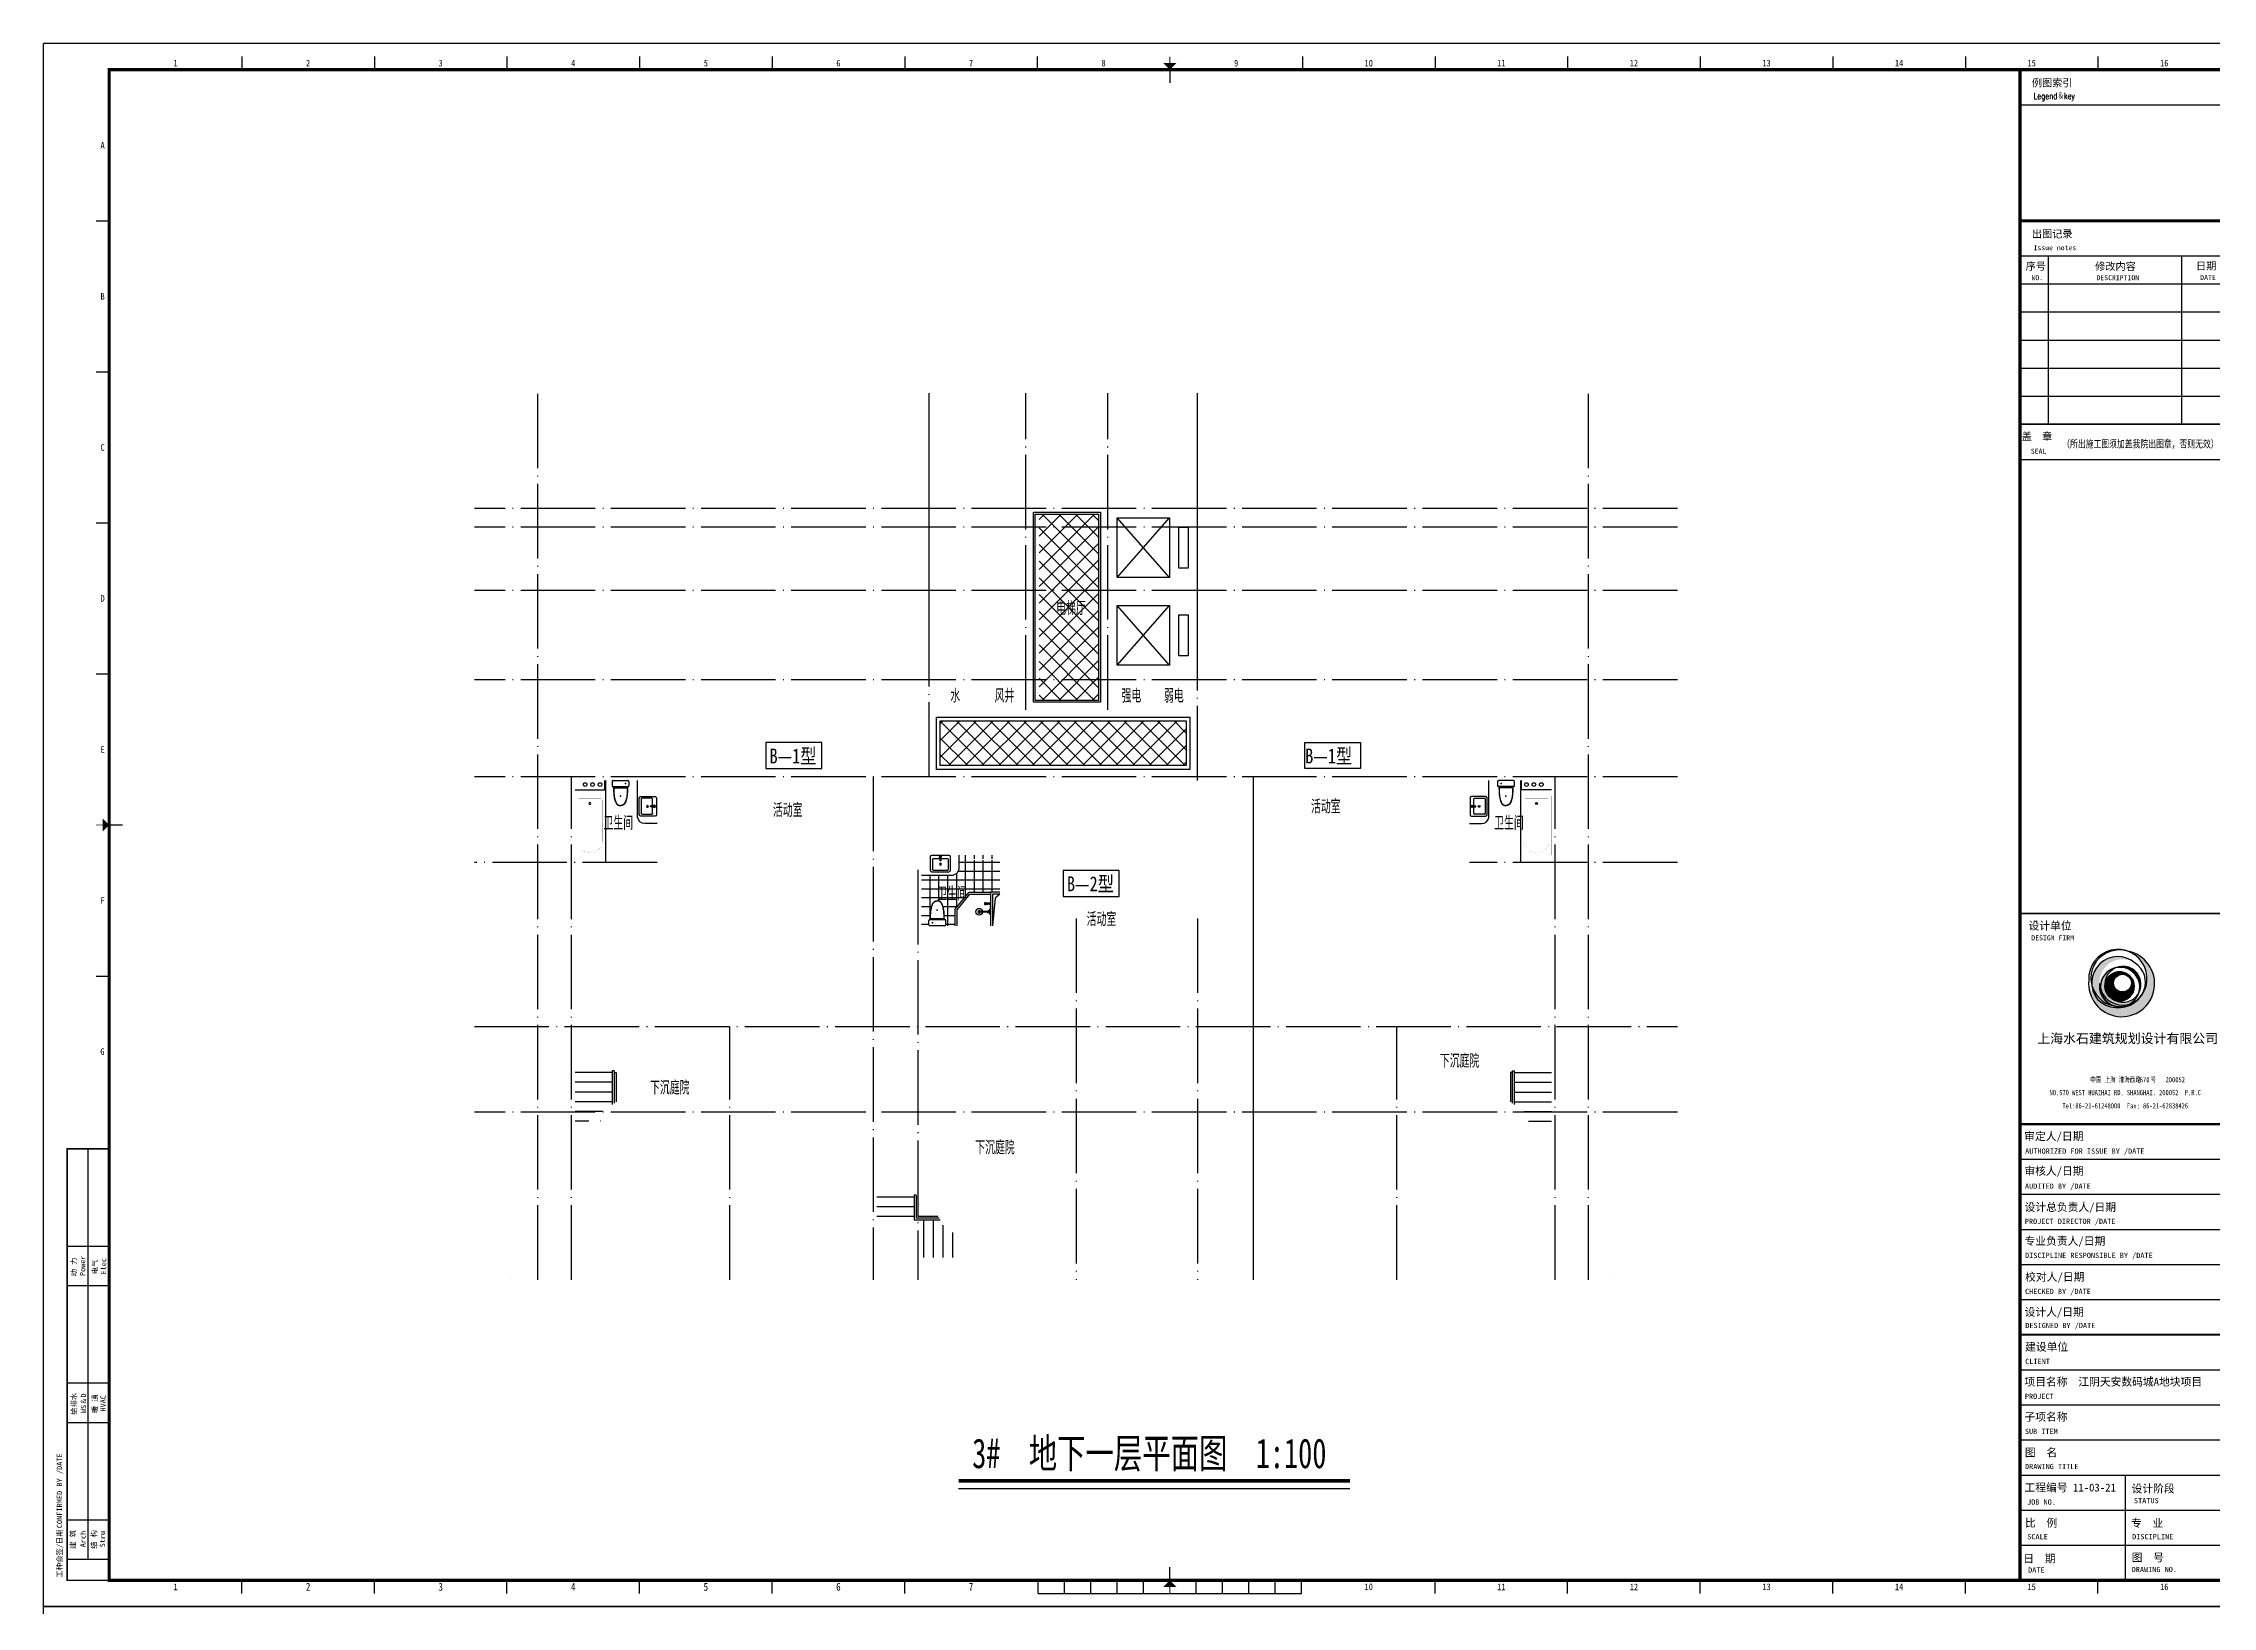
# Model space of a CAD drawing. Extents: x 921942 to 1159542, y -958603 to -790785.
# Drawn here: x 1040742 to 1098954, y -874694 to -832740 of the extents above; entities that cross this region are included whole.
import ezdxf
from ezdxf.enums import TextEntityAlignment as Align

# ---------------------------------------------------------------- set-up
doc = ezdxf.new("R2010")
doc.units = 0
doc.header["$LTSCALE"] = 1000
doc.header["$MEASUREMENT"] = 0
doc.linetypes.add('DOTE', pattern=[2.42, 2, -0.2, 0.02, -0.2])
doc.layers.get('0').update_dxf_attribs({"linetype": 'CONTINUOUS'})
for name, color, linetype in [('BALCONY', 6, 'CONTINUOUS'), ('DIM_SYMB', 3, 'CONTINUOUS'), ('DOTE', 1, 'DOTE'), ('FACE', 2, 'CONTINUOUS'), ('PUB_TEXT', 7, 'CONTINUOUS'), ('STAIR', 2, 'CONTINUOUS'), ('TT', 7, 'CONTINUOUS'), ('厨卫', 8, 'CONTINUOUS'), ('图框', 255, 'CONTINUOUS'), ('家具', 8, 'CONTINUOUS'), ('平面填充', 250, 'CONTINUOUS'), ('造型墙', 55, 'CONTINUOUS')]:
    doc.layers.add(name, color=color, linetype=linetype)
doc.styles.add('SHEET1', font='romanc.shx', dxfattribs={"width": 0.65, "bigfont": 'tssdchn.shx'})
doc.styles.get("Standard").update_dxf_attribs({"font": 'GBENOR', "bigfont": 'GBCBIG'})
doc.styles.add('TKZ1', font='SIMHEI.TTF', dxfattribs={"width": 0.7})
doc.styles.add('图签栏', font='SimSun.ttf')
doc.styles.add('长仿宋', font='SimSun.ttf', dxfattribs={"width": 0.7, "height": 5})
doc.styles.add('黑体', font='SIMHEI.TTF', dxfattribs={"width": 0.8})

# ---------------------------------------------------------------- blocks, each defined once
blk = doc.blocks.new('A$C790473E3')
at = {"layer": 'FACE'}
blk.add_hatch(color=256, dxfattribs=at).paths.add_polyline_path([(12277, 22805, -0.43582423), (25158, 38243, 0.40349822), (8203, 25238, -0.61544517), (35207, 40694, 0.91316991), (6565, 13084, -0.18593916), (0, 27582, 2.29498981), (29364, 49669, -0.74337417), (29147, 8589, 0.27041132), (38508, 20344, -0.44566281), (20141, 12365, -0.32623171)])
h = blk.add_hatch(dxfattribs=at)
h.set_pattern_fill('ANSI31', color=256, scale=6118.035339, style=0)
h.set_pattern_definition([(45, (-835537.9, 198731.2), (-540.76303, 540.76303), [])])
h.paths.add_polyline_path([(34441, 22970, 1.00745479), (12277, 22805, 0.99260037)])
h.paths.add_polyline_path([(18828, 25457, -1), (32328, 25457, -1)], flags=16)
blk.add_circle((23359, 22970), 11082, dxfattribs=at)
at = {"layer": 'FACE', "color": 2}
blk.add_circle((25578, 25457), 6750, dxfattribs=at)
for centre, radius, start, end in [((24948, 24977), 25084, 174.038692, 79.861542), ((23075, 29161), 21450, 286.445455, 72.950093), ((22142, 25587), 19974, 49.145957, 218.751509), ((25605, 26152), 17427, 56.564441, 183.004516), ((23426, 22946), 15395, 83.539592, 171.435544), ((25891, 24539), 13724, 93.061268, 187.256224), ((23359, 22970), 11082, 253.122954, 180.85108), ((22101, 28855), 22137, 183.29715, 225.430105), ((25737, 24611), 13464, 245.440082, 341.523102), ((23754, 22488), 14908, 291.206809, 351.732962)]:
    blk.add_arc(centre, radius, start, end, dxfattribs=at)
blk = doc.blocks.new('图框2')
at = {"layer": '图框', "color": 0}
for p, q in [((84100, 59400), (0, 59400)), ((0, 0), (0, 59400)), ((84100, 0), (84100, 59400)), ((7538, 58900), (7538, 58400)), ((12575, 58900), (12575, 58400)), ((17612, 58900), (17612, 58400)), ((22650, 58900), (22650, 58400)), ((27688, 58900), (27688, 58400)), ((32725, 58900), (32725, 58400)), ((37762, 58900), (37762, 58400)), ((47838, 58900), (47838, 58400)), ((52875, 58900), (52875, 58400)), ((57912, 58900), (57912, 58400)), ((62950, 58900), (62950, 58400)), ((67988, 58900), (67988, 58400)), ((73025, 58900), (73025, 58400)), ((78062, 58900), (78062, 58400)), ((42800, 58400), (42800, 57900)), ((75100, 57067), (83100, 57067)), ((2000, 52660), (2500, 52660)), ((75100, 52660), (83100, 52660)), ((83600, 52660), (83100, 52660)), ((75100, 51327), (83100, 51327)), ((76167, 51327), (76167, 44927)), ((81233, 51327), (81233, 44927)), ((75100, 50260), (83100, 50260)), ((75100, 49193), (83100, 49193)), ((75100, 48127), (83100, 48127)), ((75100, 47060), (83100, 47060)), ((2000, 46920), (2500, 46920)), ((83600, 46920), (83100, 46920)), ((75100, 45993), (83100, 45993)), ((75100, 44927), (83100, 44927)), ((75100, 43593), (83100, 43593)), ((75100, 43593), (83100, 43593)), ((2000, 41180), (2500, 41180)), ((83600, 41180), (83100, 41180)), ((2000, 35440), (2500, 35440)), ((83600, 35440), (83100, 35440)), ((2500, 29700), (3000, 29700)), ((2000, 23960), (2500, 23960)), ((83600, 23960), (83100, 23960)), ((83600, 18220), (83100, 18220)), ((900, 17400), (2500, 17400)), ((900, 17400), (2500, 17400)), ((1700, 1800), (1700, 17400)), ((75100, 17000), (83100, 17000)), ((75100, 15667), (83100, 15667)), ((75100, 14333), (83100, 14333)), ((900, 13700), (2500, 13700)), ((75100, 13000), (83100, 13000)), ((83600, 12480), (83100, 12480)), ((900, 12200), (2500, 12200)), ((75100, 11667), (83100, 11667)), ((900, 8500), (2500, 8500)), ((75100, 9000), (83100, 9000)), ((75100, 7667), (83100, 7667)), ((900, 7000), (2500, 7000)), ((83600, 6740), (83100, 6740)), ((75100, 6333), (83100, 6333)), ((75100, 5000), (83100, 5000)), ((79100, 5000), (79100, 1000)), ((900, 3300), (2500, 3300)), ((75100, 3667), (83100, 3667)), ((900, 1800), (2500, 1800)), ((75100, 2333), (83100, 2333)), ((7538, 500), (7538, 1000)), ((12575, 500), (12575, 1000)), ((17612, 500), (17612, 1000)), ((22650, 500), (22650, 1000)), ((27688, 500), (27688, 1000)), ((32725, 500), (32725, 1000)), ((37800, 500), (37800, 1000)), ((38800, 500), (38800, 1000)), ((39800, 500), (39800, 1000)), ((40800, 500), (40800, 1000)), ((41800, 500), (41800, 1000)), ((42800, 1000), (42800, 1500)), ((43800, 500), (43800, 1000)), ((44800, 500), (44800, 1000)), ((45800, 500), (45800, 1000)), ((46800, 500), (46800, 1000)), ((47800, 500), (47800, 1000)), ((52875, 500), (52875, 1000)), ((57912, 500), (57912, 1000)), ((62950, 500), (62950, 1000)), ((67988, 500), (67988, 1000)), ((73025, 500), (73025, 1000)), ((78062, 500), (78062, 1000)), ((0, 0), (84100, 0)), ((37800, 500), (47800, 500))]:
    blk.add_line(p, q, dxfattribs=at)
for points, const_width in [([(42800, 58650), (42800, 58900)], 30), ([(75100, 58400), (75100, 1000)], 120), ([(75100, 52660), (83100, 52660)], 120), ([(75100, 44927), (83100, 44927)], 66.7), ([(2250, 29700), (2000, 29700)], 30), ([(83350, 29700), (83600, 29700)], 30), ([(75100, 26333), (83100, 26333)], 66.7), ([(75100, 26333), (83100, 26333)], 60), ([(75100, 18333), (83100, 18333)], 80), ([(75100, 18333), (83100, 18333)], 66.7), ([(2500, 1000), (900, 1000), (900, 17400), (2500, 17400)], 60), ([(75100, 10333), (83100, 10333)], 80), ([(42800, 750), (42800, 500)], 30)]:
    blk.add_lwpolyline(points, dxfattribs=dict(at, const_width=const_width))
at = {"layer": '图框', "color": 0, "const_width": 120}
blk.add_lwpolyline([(83100, 58400), (2500, 58400), (2500, 1000), (83100, 1000)], close=True, dxfattribs=at)
at = {"layer": '图框', "color": 0}
for points in [[(42550, 58650), (43050, 58650), (42800, 58400)], [(2250, 29450), (2250, 29950), (2500, 29700)], [(83350, 29450), (83350, 29950), (83100, 29700)], [(42550, 750), (43050, 750), (42800, 1000)]]:
    blk.add_solid(points, dxfattribs=at)
at = {"layer": '图框', "color": 0, "linetype": 'ByBlock', "xscale": 0.04999999701976776, "yscale": 0.05000000447034836, "zscale": 0.05}
blk.add_blockref('A$C790473E3', (77715, 22421), dxfattribs=at)
at = {"layer": '图框', "color": 0, "style": 'TKZ1'}
for s, height, width, p in [('1', 250, 0.85, (5019, 58650)), ('2', 250, 0.85, (10056, 58650)), ('3', 250, 0.85, (15094, 58650)), ('4', 250, 0.85, (20131, 58650)), ('5', 250, 0.85, (25169, 58650)), ('6', 250, 0.85, (30206, 58650)), ('7', 250, 0.85, (35244, 58650)), ('8', 250, 0.85, (40281, 58650)), ('9', 250, 0.85, (45319, 58650)), ('10', 250, 0.85, (50356, 58650)), ('11', 250, 0.85, (55394, 58650)), ('12', 250, 0.85, (60431, 58650)), ('13', 250, 0.85, (65469, 58650)), ('14', 250, 0.85, (70506, 58650)), ('15', 250, 0.85, (75544, 58650)), ('16', 250, 0.85, (80581, 58650)), ('A', 250, 0.85, (2250, 55530)), ('A', 250, 0.85, (83350, 55530)), ('B', 250, 0.85, (2250, 49790)), ('B', 250, 0.85, (83350, 49790)), ('C', 250, 0.85, (2250, 44050)), ('C', 250, 0.85, (83350, 44050)), ('D', 250, 0.85, (2250, 38310)), ('D', 250, 0.85, (83350, 38310)), ('E', 250, 0.85, (2250, 32570)), ('E', 250, 0.85, (83350, 32570)), ('F', 250, 0.85, (2250, 26830)), ('F', 250, 0.85, (83350, 26830)), ('G', 250, 0.85, (2244, 21090)), ('G', 250, 0.85, (83350, 21090)), ('中国 上海 淮海西路   号    ', 200, 0.75, (79264, 20033)), ('570     200052 ', 200, 0.75, (80571, 20021)), ('NO.570 WEST HUAIHAI RD. SHANGHAI. 200052  P.R.C', 200, 0.75, (79100, 19533)), ('Tel:86-21-61248000  Fax: 86-21-62838426', 200, 0.75, (79100, 19033)), ('H', 250, 0.85, (83350, 15350)), ('I', 250, 0.85, (83350, 9610)), ('J', 250, 0.85, (83350, 3870)), ('1', 250, 0.85, (5019, 750)), ('2', 300, 0.85, (10056, 750)), ('3', 300, 0.85, (15094, 750)), ('4', 300, 0.85, (20131, 750)), ('5', 300, 0.85, (25169, 750)), ('6', 300, 0.85, (30206, 750)), ('7', 300, 0.85, (35244, 750)), ('10', 250, 0.85, (50356, 750)), ('11', 250, 0.85, (55394, 750)), ('12', 250, 0.85, (60431, 750)), ('13', 250, 0.85, (65469, 750)), ('14', 250, 0.85, (70506, 750)), ('15', 250, 0.85, (75544, 750)), ('16', 250, 0.85, (80581, 750))]:
    blk.add_text(s, height=height, dxfattribs=dict(at, width=width)).set_placement(p, align=Align.MIDDLE)
at = {"layer": '图框', "color": 0, "style": '图签栏'}
for s, height, p in [('例图索引', 282.8, (75551, 57759)), ('出图记录', 282.8, (75551, 52019)), ('序号', 282.8, (75315, 50792)), ('Issue notes', 188.55, (75615, 51542)), ('修改内容', 282.8, (77955, 50787)), ('日期', 282.8, (81788, 50803)), ('NO.', 188.6, (75534, 50402)), ('DESCRIPTION', 188.55, (78005, 50402)), ('DATE', 188.6, (81948, 50413)), ('盖  章', 282.8, (75167, 44324)), ('SEAL', 188.6, (75511, 43809)), ('DESIGN FIRM', 188.55, (75529, 25318)), ('审定人/日期', 300, (75260, 17722)), ('AUTHORIZED FOR ISSUE BY /DATE', 200, (75295, 17208)), ('审核人/日期', 300, (75266, 16402)), ('AUDITED BY /DATE', 200, (75288, 15876)), ('设计总负责人/日期', 300, (75272, 15030)), ('专业负责人/日期', 300, (75272, 13744)), ('PROJECT DIRECTOR /DATE', 200, (75284, 14542)), ('DISCIPLINE RESPONSIBLE BY /DATE', 200, (75292, 13246)), ('校对人/日期', 300, (75296, 12378)), ('CHECKED BY /DATE', 200, (75290, 11877)), ('设计人/日期', 300, (75274, 11045)), ('DESIGNED BY /DATE', 200, (75301, 10583)), ('建设单位', 300, (75293, 9720)), ('CLIENT', 200, (75297, 9217)), ('项目名称  江阴天安数码城A地块项目', 300, (75269, 8393)), ('PROJECT', 200, (75285, 7890)), ('子项名称  ', 300, (75269, 7060)), ('SUB ITEM', 200, (75285, 6557)), ('图  名', 300, (75285, 5706)), ('DRAWING TITLE', 200, (75291, 5224)), ('工程编号 11-03-21', 300, (75271, 4374)), ('设计阶段', 300, (79340, 4335)), ('STATUS', 200, (79430, 3927)), ('比  例', 300, (75290, 3030)), ('JOB NO.', 200, (75369, 3875)), ('专  业', 300, (79318, 3025)), ('SCALE', 200, (75375, 2555)), ('DISCIPLINE', 200, (79361, 2559)), ('日  期', 300, (75226, 1677)), ('图  号', 300, (79342, 1717)), ('DATE', 200, (75408, 1290)), ('DRAWING NO.', 200, (79344, 1311))]:
    blk.add_text(s, height=height, dxfattribs=at).set_placement(p)
at = {"layer": '图框', "color": 0}
for s, height, style, width, p in [('Legend＆key', 240, 'SHEET1', 0.8, (75615, 57282)), ('（所出施工图须加盖我院出图章，否则无效）', 282.83, '图签栏', 0.75, (76705, 44040))]:
    blk.add_text(s, height=height, dxfattribs=dict(at, style=style, width=width)).set_placement(p)
for s, height, style, p in [('设计单位', 300, '图签栏', (76241, 25883)), ('上海水石建筑规划设计有限公司', 360, 'TKZ1', (79192, 21597))]:
    blk.add_text(s, height=height, dxfattribs=dict(at, style=style)).set_placement(p, align=Align.MIDDLE)
at = {"layer": '图框', "color": 0, "style": '图签栏'}
for s, p in [('动 力', (1156, 12907)), ('电气', (1956, 12907)), ('给排水', (1156, 7707)), ('暖 通', (1956, 7707)), ('建 筑', (1116, 2550)), ('结 构', (1916, 2550))]:
    blk.add_text(s, height=200, rotation=90, dxfattribs=at).set_placement(p, align=Align.MIDDLE)
for s, height, p in [('Power', 200, (1588, 12561)), ('Elec', 200, (2385, 12619)), ('WS＆D', 200, (1623, 7351)), ('HVAC', 200, (2368, 7411)), ('CONFIRMED BY /DATE', 202.02, (712, 2979)), ('日期', 202, (713, 2372)), ('Arch', 200, (1602, 2253)), ('Stru', 200, (2344, 2253)), ('工种会签/', 202, (714, 1094))]:
    blk.add_text(s, height=height, rotation=90, dxfattribs=at).set_placement(p)
blk = doc.blocks.new('asfdgfhgfh')
at = {"layer": '厨卫', "lineweight": -3}
for p, q in [((-222, -50), (-222, -125)), ((-222, -72), (-192, -72)), ((-192, -50), (-192, -125)), ((-12, -37), (-12, -27)), ((4, -42), (4, -315)), ((14, -315), (14, -42)), ((31, -37), (31, -27))]:
    blk.add_line(p, q, dxfattribs=at)
at = {"layer": '厨卫', "color": 8}
for p, q in [((-6, -37), (-6, -27)), ((24, -34), (24, -27))]:
    blk.add_line(p, q, dxfattribs=at)
at = {"layer": '厨卫', "lineweight": -3}
for points in [[(-195, -40), (-195, -12), (-219, -12), (-219, -40)], [(-1, -27), (-46, -27), (-76, -22), (-76, -12)], [(-76, -12), (94, -12), (94, -22), (64, -27), (19, -27)], [(-19, -61), (-29, -61), (-29, -57), (-19, -57)], [(4, -82), (-19, -82), (-19, -37), (-6, -37)], [(24, -37), (37, -37), (37, -82), (14, -82)], [(37, -57), (47, -57), (47, -61), (37, -61)]]:
    blk.add_lwpolyline(points, dxfattribs=at)
for points in [[(-162, -12), (-162, -22), (-106, -22), (-106, -12)], [(40, -12), (40, -22), (-22, -22), (-22, -12)]]:
    blk.add_lwpolyline(points, close=True, dxfattribs=at)
at = {"layer": '厨卫', "color": 8}
for points in [[(4, -62), (-6, -62), (-6, -34), (-1, -34)], [(19, -34), (24, -34), (24, -62), (14, -62)]]:
    blk.add_lwpolyline(points, dxfattribs=at)
blk.add_lwpolyline([(19, -22), (19, -42), (-1, -42), (-1, -22)], close=True, dxfattribs=at)
for centre, radius in [((-207, -50), 15), ((-207, -99), 15), ((9, -315), 5)]:
    blk.add_circle(centre, radius, dxfattribs=at)
at = {"layer": '厨卫', "lineweight": -3}
blk.add_circle((9, -315), 89.5, dxfattribs=at)
for centre, start, end in [((-239, -119), 286.41807, 340.32674), ((-175, -119), 199.67326, 253.58193)]:
    blk.add_arc(centre, 17.7, start, end, dxfattribs=at)
at = {"layer": '厨卫', "color": 8}
for centre, radius, start, end in [((-207, -50), 17, 133.33592, 208.07249), ((-207, -99), 17, 151.92751, 28.07249), ((-207, -50), 17, 331.92751, 46.66408), ((9, -315), 35, 98.21321, 81.78679), ((9, -315), 9, 123.74899, 56.25101)]:
    blk.add_arc(centre, radius, start, end, dxfattribs=at)
at = {"layer": '厨卫', "lineweight": -3, "extrusion": (0, 0, -1)}
for centre, major_axis, ratio, start_param, end_param in [((-207, -147), (33.6, 0), 0.612909, -0.37962, 3.521213), ((-207, -138), (31.4, 0), 0.47884, -1.072899, 4.214492)]:
    blk.add_ellipse(centre, major_axis=major_axis, ratio=ratio, start_param=start_param, end_param=end_param, dxfattribs=at)
blk = doc.blocks.new('asfdgfh')
at = {"layer": '厨卫', "ltscale": 100}
for p, q in [((-266, -207, 0), (-266, -92, 0)), ((159, -67, 0), (-241, -67, 0)), ((159, -232, 0), (-241, -232, 0)), ((145, -40, 0), (-228, -40, 0)), ((184, -207, 0), (184, -92, 0))]:
    blk.add_line(p, q, dxfattribs=at)
for centre, radius, start, end in [((-241, -92, 0), 25, 90, 180), ((-241, -207, 0), 25, 180, 270), ((-261, -39, 0), 33.7, 303.61571, 10.84697), ((178, -39, 0), 33.9, 169.31129, 235.13473), ((159, -92, 0), 25, 0, 90), ((159, -207, 0), 25, 270, 0)]:
    blk.add_arc(centre, radius, start, end, dxfattribs=at)
for points, knots in [([(-227, -33, 0), (-227, 85, 0), (-226, 243, 0), (-137, 424, 0), (-69, 441, 0), (-41, 448, 0)], [0, 0, 0, 0, 355.24272, 473.249847, 556.576042, 556.576042, 556.576042, 556.576042]), ([(-222, -41, 0), (-222, -2, 0), (-222, 29, 0), (-220, 90, 0), (-219, 121, 0), (-213, 182, 0), (-208, 213, 0), (-198, 258, 0), (-194, 273, 0), (-187, 296, 0), (-184, 303, 0), (-180, 315, 0), (-179, 319, 0), (-176, 326, 0), (-174, 330, 0), (-170, 341, 0), (-167, 348, 0), (-160, 363, 0), (-156, 369, 0), (-148, 382, 0), (-143, 389, 0), (-134, 400, 0), (-129, 405, 0), (-121, 412, 0), (-118, 414, 0), (-112, 418, 0), (-109, 420, 0), (-102, 423, 0), (-99, 425, 0), (-92, 428, 0), (-89, 429, 0), (-78, 433, 0), (-71, 435, 0), (-56, 440, 0), (-48, 441, 0), (-40, 443, 0)], [0, 0, 0, 0, 92.762674, 92.762674, 185.525347, 185.525347, 278.288021, 278.288021, 324.669358, 324.669358, 347.860026, 347.860026, 359.45536, 359.45536, 371.050694, 371.050694, 394.241363, 394.241363, 417.432031, 417.432031, 440.6227, 440.6227, 463.813368, 463.813368, 475.408702, 475.408702, 487.004036, 487.004036, 498.599371, 498.599371, 510.194705, 510.194705, 533.385373, 533.385373, 556.576042, 556.576042, 556.576042, 556.576042]), ([(140, -40, 0), (140, -2, 0), (139, 29, 0), (138, 90, 0), (136, 121, 0), (130, 182, 0), (125, 213, 0), (115, 258, 0), (111, 273, 0), (104, 296, 0), (101, 303, 0), (97, 315, 0), (96, 319, 0), (93, 326, 0), (92, 330, 0), (87, 341, 0), (84, 348, 0), (77, 363, 0), (73, 369, 0), (65, 382, 0), (61, 389, 0), (51, 400, 0), (46, 405, 0), (38, 412, 0), (35, 414, 0), (29, 418, 0), (26, 420, 0), (20, 423, 0), (16, 425, 0), (10, 428, 0), (6, 429, 0), (-4, 433, 0), (-12, 435, 0), (-27, 440, 0), (-35, 441, 0), (-43, 443, 0)], [0, 0, 0, 0, 92.762674, 92.762674, 185.525347, 185.525347, 278.288021, 278.288021, 324.669358, 324.669358, 347.860026, 347.860026, 359.45536, 359.45536, 371.050694, 371.050694, 394.241363, 394.241363, 417.432031, 417.432031, 440.6227, 440.6227, 463.813368, 463.813368, 475.408702, 475.408702, 487.004036, 487.004036, 498.599371, 498.599371, 510.194705, 510.194705, 533.385373, 533.385373, 556.576042, 556.576042, 556.576042, 556.576042]), ([(145, -33, 0), (144, 85, 0), (143, 243, 0), (54, 424, 0), (-13, 441, 0), (-41, 448, 0)], [0, 0, 0, 0, 355.24272, 473.249847, 556.576042, 556.576042, 556.576042, 556.576042])]:
    blk.add_open_spline(points, degree=3, knots=knots, dxfattribs=at)
at = {"layer": '厨卫'}
for p in [(-42, 189, 0), (-171, -149, 0)]:
    blk.add_point(p, dxfattribs=at)
blk = doc.blocks.new('dfdsf')
at = {"layer": '家具'}
for p, q in [((-6119, -27345), (-6119, -27726)), ((-5626, -27307), (-6081, -27307)), ((-5588, -27726), (-5588, -27345)), ((-6081, -27765), (-5626, -27765))]:
    blk.add_line(p, q, dxfattribs=at)
at = {"layer": '家具', "color": 8}
for p, q in [((-5867, -27351), (-5876, -27341)), ((-5854, -27345), (-5854, -27332)), ((-5831, -27341), (-5840, -27350)), ((-6068, -27695), (-6068, -27428)), ((-6049, -27409), (-5869, -27409)), ((-5658, -27714), (-6049, -27714)), ((-5872, -27364), (-5886, -27364)), ((-5867, -27377), (-5876, -27387)), ((-5870, -27392), (-5866, -27466)), ((-5866, -27466), (-5841, -27466)), ((-5854, -27383), (-5854, -27396)), ((-5837, -27392), (-5841, -27466)), ((-5831, -27387), (-5840, -27377)), ((-5838, -27409), (-5658, -27409)), ((-5835, -27364), (-5821, -27364)), ((-5639, -27428), (-5639, -27695))]:
    blk.add_line(p, q, dxfattribs=at)
for centre, radius in [((-5854, -27364), 32.3), ((-5854, -27364), 18.8), ((-5855, -27549), 25.4), ((-5855, -27549), 16)]:
    blk.add_circle(centre, radius, dxfattribs=at)
at = {"layer": '家具'}
for centre, start, end in [((-6081, -27345), 90, 180), ((-5626, -27345), 0, 90), ((-6081, -27726), 180, 270), ((-5626, -27726), 270, 0)]:
    blk.add_arc(centre, 38.1, start, end, dxfattribs=at)
at = {"layer": '家具', "color": 8}
for centre, start, end in [((-6049, -27428), 90, 180), ((-6049, -27695), 180, 270), ((-5658, -27428), 0, 90), ((-5658, -27695), 270, 0)]:
    blk.add_arc(centre, 19.1, start, end, dxfattribs=at)
blk = doc.blocks.new('_E4')
at = {"const_width": 1.5}
for points in [[(-750, -750), (-750, 0)], [(-750, 0), (750, 0)], [(750, 0), (750, -750)], [(670, -86), (670, -660)], [(750, -750), (-750, -750)]]:
    blk.add_lwpolyline(points, dxfattribs=at)
for points in [[(-399, -56, 0.387266), (-690, -373, 0.387266)], [(-399, -690, -0.387266), (-690, -373, -0.387266)], [(670, -86, 0.423143), (640, -56), (-399, -56)], [(670, -660, -0.423143), (640, -690), (-399, -690)]]:
    blk.add_lwpolyline(points, format="xyb", dxfattribs=at)
for radius in [25, 23]:
    blk.add_circle((550, -375), radius)
at = {"width": 0.8, "flags": 9}
for tag in ['XSIZE', 'YSIZE']:
    blk.add_attdef(tag, (0, 0), '', height=0.5, dxfattribs=at)

msp = doc.modelspace()

# ---------------------------------------------------------------- hatches: boundary and pattern name
at = {"layer": '平面填充'}
h = msp.add_hatch(dxfattribs=at)
h.set_pattern_fill('NET', color=256, scale=100, angle=45, style=0)
h.set_pattern_definition([(45, (354989.77, -75795.15), (-224.5064, 224.5064), []), (135, (354989.77, -75795.15), (-224.5064, -224.5064), [])])
h.paths.add_polyline_path([(1067460, -845373), (1069060, -845373), (1069060, -850373), (1067460, -850373)])
h = msp.add_hatch(dxfattribs=at)
h.set_pattern_fill('NET', color=256, scale=100, angle=45, style=0)
h.set_pattern_definition([(45, (404567.73, -311926.2), (-224.5064, 224.5064), []), (135, (404567.73, -311926.2), (-224.5064, -224.5064), [])])
h.paths.add_polyline_path([(1064810, -850923), (1071410, -850923), (1071410, -852123), (1064810, -852123)])
h = msp.add_hatch(dxfattribs=at)
h.set_pattern_fill('NET', color=256, scale=75, angle=90, style=0)
h.set_pattern_definition([(90, (1074062.04, -882336.39), (-238.125, 1e-14), []), (180, (1074062.04, -882336.39), (-3e-14, -238.125), [])])
edge = h.paths.add_edge_path()
edge.add_line((1065680, -854663), (1065680, -854663))
edge.add_line((1065680, -854663), (1065680, -854623))
edge.add_line((1065680, -854623), (1066410, -854623))
edge.add_line((1066410, -854623), (1066410, -854523))
edge.add_line((1066410, -854523), (1065310, -854523))
edge.add_line((1065310, -854523), (1065310, -854873))
edge.add_arc((1065110, -854873), 200, -90, 0, ccw=False)
edge.add_line((1065110, -855073), (1064310, -855073))
edge.add_line((1064310, -855073), (1064310, -855923))
edge.add_line((1064310, -855923), (1064310, -856423))
edge.add_line((1064310, -856423), (1064532, -856423))
edge.add_arc((1064532, -856398), 25, 180, 270, ccw=False)
edge.add_line((1064507, -856398), (1064507, -856283))
edge.add_arc((1064532, -856283), 25, 90.18219, 180, ccw=False)
edge.add_arc((1064512, -856231), 33.7, 304.47858, 370.84697)
edge.add_spline(control_points=[(1064546, -856224), (1064546, -856106), (1064547, -855949), (1064636, -855767), (1064704, -855750), (1064732, -855743)], knot_values=[0, 0, 0, 0, 355.24272, 473.249847, 556.576042, 556.576042, 556.576042, 556.576042], degree=3, periodic=0)
edge.add_spline(control_points=[(1064732, -855743), (1064760, -855750), (1064827, -855767), (1064916, -855949), (1064917, -856106), (1064918, -856224)], knot_values=[0, 0, 0, 0, 83.326195, 201.333322, 556.576042, 556.576042, 556.576042, 556.576042], degree=3, periodic=0)
edge.add_arc((1064951, -856230), 33.9, 169.31129, 235.13473)
edge.add_arc((1064932, -856283), 25, 0, 90, ccw=False)
edge.add_line((1064957, -856283), (1064957, -856398))
edge.add_arc((1064932, -856398), 25, -90, 0, ccw=False)
edge.add_line((1064932, -856423), (1065210, -856423))
edge.add_line((1065210, -856423), (1065210, -855973))
edge.add_line((1065210, -855973), (1065585, -855523))
edge.add_line((1065585, -855523), (1066160, -855523))
edge.add_line((1066160, -855523), (1066410, -855523))
edge.add_line((1066410, -855523), (1066410, -855422))
edge.add_arc((1066460, -854643), 780, 181.46928, 266.32467, ccw=False)
h.paths.add_polyline_path([(1064663, -855849), (1065571, -855849), (1065571, -855314), (1064663, -855314)], flags=25)
edge = h.paths.add_edge_path()
edge.add_line((1066410, -855422), (1066410, -854663))
edge.add_line((1066410, -854663), (1065680, -854663))
edge.add_arc((1066460, -854643), 780, 181.46928, 266.32467)

# ---------------------------------------------------------------- linework, layer by layer
at = {"layer": 'BALCONY'}
for p, q in [((1056010, -860313), (1056010, -861214)), ((1056060, -860313), (1056010, -860313)), ((1056060, -860313), (1056060, -861179)), ((1080160, -860313), (1080160, -861179)), ((1080160, -860313), (1080210, -860313)), ((1080210, -860313), (1080210, -861214)), ((1064110, -863653), (1064110, -864323)), ((1064160, -863653), (1064110, -863653)), ((1064160, -863653), (1064160, -864273)), ((1064807, -864323), (1064110, -864323)), ((1064777, -864273), (1064160, -864273))]:
    msp.add_line(p, q, dxfattribs=at)
at = {"layer": 'DIM_SYMB', "const_width": 105}
msp.add_lwpolyline([(1065301, -871317), (1075803, -871317)], dxfattribs=at)
at = {"layer": 'DIM_SYMB'}
msp.add_lwpolyline([(1065301, -871527), (1075803, -871527)], dxfattribs=at)
at = {"layer": 'DOTE', "linetype": 'DOTE'}
for p, q in [((1054010, -865923), (1054010, -842123)), ((1064510, -852423), (1064510, -842123)), ((1064510, -848723), (1064510, -842123)), ((1067110, -850623), (1067110, -842123)), ((1069310, -850623), (1069310, -842123)), ((1071710, -852523), (1071710, -842123)), ((1071710, -848723), (1071710, -842123)), ((1082210, -865923), (1082210, -842123)), ((1084591, -845223), (1052310, -845223)), ((1084591, -845723), (1052310, -845723)), ((1084591, -847423), (1052310, -847423)), ((1052310, -847523), (1052310, -847523)), ((1084591, -849823), (1052310, -849823)), ((1054910, -865923), (1054910, -852423)), ((1063010, -852423), (1063010, -865923)), ((1073210, -852423), (1073210, -865923)), ((1081310, -865923), (1081310, -852423)), ((1073210, -852923), (1073210, -865923)), ((1057210, -854723), (1052310, -854723)), ((1064210, -854923), (1064210, -865923)), ((1084591, -854723), (1079010, -854723)), ((1068460, -856223), (1068460, -865923)), ((1071710, -856223), (1071710, -865923)), ((1052310, -859123), (1084591, -859123)), ((1059160, -865923), (1059160, -859123)), ((1077060, -865923), (1077060, -859123)), ((1084591, -861423), (1052310, -861423))]:
    msp.add_line(p, q, dxfattribs=at)
at = {"layer": 'DOTE', "color": 1, "linetype": 'DOTE'}
for p, q in [((1084591, -852423), (1052310, -852423)), ((1053310, -865923), (1053310, -865923)), ((1053310, -865923), (1053310, -865923)), ((1053310, -865923), (1053310, -865923)), ((1082910, -865923), (1082910, -865923)), ((1082910, -865923), (1082910, -865923)), ((1082910, -865923), (1082910, -865923))]:
    msp.add_line(p, q, dxfattribs=at)
at = {"layer": 'PUB_TEXT'}
for points in [[(1061630, -851503), (1060130, -851503), (1060130, -852203), (1061630, -852203)], [(1074590, -851503), (1076090, -851503), (1076090, -852203), (1074590, -852203)], [(1069610, -854935), (1068110, -854935), (1068110, -855635), (1069610, -855635)]]:
    msp.add_lwpolyline(points, close=True, dxfattribs=at)
at = {"layer": 'STAIR'}
for p, q in [((1069560, -847073), (1069560, -845473)), ((1069560, -845473), (1070960, -845473)), ((1070960, -847073), (1069560, -845473)), ((1069560, -847073), (1070960, -845473)), ((1070960, -845473), (1070960, -847073)), ((1071210, -846823), (1071210, -845723)), ((1071210, -845723), (1071460, -845723)), ((1071460, -845723), (1071460, -846823)), ((1071460, -846823), (1071210, -846823)), ((1070960, -847073), (1069560, -847073)), ((1069560, -849423), (1069560, -847823)), ((1069560, -847823), (1070960, -847823)), ((1070960, -849423), (1069560, -847823)), ((1069560, -849423), (1070960, -847823)), ((1070960, -847823), (1070960, -849423)), ((1071210, -849173), (1071210, -848073)), ((1071210, -848073), (1071460, -848073)), ((1071460, -848073), (1071460, -849173)), ((1071460, -849173), (1071210, -849173)), ((1070960, -849423), (1069560, -849423)), ((1056010, -860363), (1055010, -860363)), ((1080210, -860363), (1081210, -860363)), ((1056010, -860623), (1055010, -860623)), ((1056010, -860883), (1055010, -860883)), ((1080210, -860623), (1081210, -860623)), ((1080210, -860883), (1081210, -860883)), ((1056010, -861143), (1055010, -861143)), ((1055743, -861403), (1055010, -861403)), ((1080210, -861143), (1081210, -861143)), ((1080477, -861403), (1081210, -861403)), ((1055377, -861663), (1055010, -861663)), ((1055705, -861663), (1055690, -861663)), ((1080599, -861663), (1081210, -861663)), ((1064110, -863703), (1063110, -863703)), ((1064110, -863963), (1063110, -863963)), ((1064110, -864223), (1063110, -864223)), ((1064370, -865323), (1064370, -864323)), ((1064630, -865323), (1064630, -864323)), ((1064890, -865323), (1064890, -864461)), ((1065150, -865323), (1065150, -864652))]:
    msp.add_line(p, q, dxfattribs=at)
at = {"layer": '厨卫'}
for p, q in [((1055010, -852773), (1055810, -852773)), ((1055810, -852773), (1055810, -852523)), ((1055834, -854723), (1055834, -852523)), ((1080386, -854723), (1080386, -852523)), ((1080410, -852773), (1080410, -852523)), ((1081210, -852773), (1080410, -852773))]:
    msp.add_line(p, q, dxfattribs=at)
for centre in [(1055280, -852631), (1055480, -852631), (1055680, -852631), (1080540, -852631), (1080740, -852631), (1080940, -852631)]:
    msp.add_circle(centre, 50, dxfattribs=at)
at = {"layer": '家具'}
for points in [[(1057210, -853673), (1056886, -853673, -0.403389), (1056687, -853503), (1056687, -852523)], [(1079010, -853673), (1079334, -853673, 0.403389), (1079533, -853503), (1079533, -852523)], [(1065310, -854523), (1065310, -854873, -0.414214), (1065110, -855073), (1064310, -855073)]]:
    msp.add_lwpolyline(points, format="xyb", dxfattribs=at)
for points in [[(1065210, -856423), (1065210, -855973), (1065585, -855523), (1066160, -855523)], [(1065260, -856423), (1065260, -855998), (1065602, -855573), (1066160, -855573)], [(1066410, -855523), (1066160, -855523), (1066160, -856423)], [(1066410, -855573), (1066210, -855573), (1066210, -856423)], [(1066410, -855573), (1066281, -855679), (1066210, -856423)]]:
    msp.add_lwpolyline(points, dxfattribs=at)
at = {"layer": '平面填充'}
for points in [[(1067310, -845323), (1069110, -845323), (1069110, -850423), (1067310, -850423)], [(1067360, -845373), (1069060, -845373), (1069060, -850373), (1067360, -850373)], [(1064710, -850823), (1071510, -850823), (1071510, -852223), (1064710, -852223)], [(1064810, -850923), (1071410, -850923), (1071410, -852123), (1064810, -852123)]]:
    msp.add_lwpolyline(points, close=True, dxfattribs=at)
at = {"layer": '造型墙'}
for p, q in [((1056060, -860363), (1056110, -860363)), ((1056110, -860363), (1056110, -861143)), ((1080110, -860363), (1080110, -861143)), ((1080160, -860363), (1080110, -860363)), ((1064160, -863703), (1064210, -863703)), ((1064210, -863703), (1064210, -864223)), ((1064747, -864223), (1064210, -864223))]:
    msp.add_line(p, q, dxfattribs=at)

# ---------------------------------------------------------------- block references
at = {"layer": '厨卫', "rotation": 180}
msp.add_blockref('asfdgfh', (1056189, -852755, 0), dxfattribs=at)
at = {"layer": '厨卫', "xscale": -1, "rotation": 180}
msp.add_blockref('asfdgfh', (1080031, -852755, 0), dxfattribs=at)
at = {"layer": '厨卫', "yscale": 1.066699999966659, "zscale": 1.0667}
for p, xscale, rotation in [((1055806, -853730), -1.066699999966659, 270), ((1080413, -853730), 1.066699999966659, 90)]:
    msp.add_blockref('_E4', p, dxfattribs=dict(at, xscale=xscale, rotation=rotation))
at = {"layer": '图框', "color": 0, "linetype": 'ByBlock', "xscale": 0.7063020216301084, "yscale": 0.7063020213972777, "zscale": 0.7063020214030876}
for p in [(1040742, -874694), (1040742, -916648)]:
    msp.add_blockref('图框2', p, dxfattribs=at)
at = {"layer": '家具', "xscale": -1}
for p, rotation in [((1084499, -847361), 270.0000000533608), ((1058961, -827216), 5.336083575002704e-08)]:
    msp.add_blockref('dfdsf', p, dxfattribs=dict(at, rotation=rotation))
at = {"layer": '家具'}
for name, p, rotation in [('dfdsf', (1051720, -847361), 89.99999994663915), ('asfdgfhgfh', (1066171, -856035), 270)]:
    msp.add_blockref(name, p, dxfattribs=dict(at, rotation=rotation))
msp.add_blockref('asfdgfh', (1064773, -856192, 0), dxfattribs=at)

# ---------------------------------------------------------------- texts
at = {"layer": 'PUB_TEXT'}
for s, height, style, width, p in [('B—1型', 400, '黑体', 0.8, (1060229, -852065)), ('B—1型', 400, '黑体', 0.8, (1074604, -852065)), ('B—2型', 400, '黑体', 0.8, (1068209, -855496)), ('3#  地下一层平面图  1:100', 797.47, '长仿宋', 0.7, (1065667, -870978))]:
    msp.add_text(s, height=height, dxfattribs=dict(at, style=style, width=width)).set_placement(p)
at = {"layer": 'TT', "color": 0, "linetype": 'Continuous'}
for s, height, p in [('电梯厅', 367.5, (1067922, -848082)), ('水', 368, (1065081, -850434)), ('风井', 367.5, (1066270, -850434)), ('强电', 367.5, (1069675, -850434)), ('弱电', 367.5, (1070815, -850434)), ('活动室', 367.5, (1060319, -853504)), ('活动室', 367.5, (1074760, -853407)), ('卫生间', 367.5, (1055774, -853848)), ('卫生间', 367.5, (1079675, -853848)), ('卫生间', 367.5, (1064732, -855743)), ('活动室', 367.5, (1068740, -856430)), ('下沉庭院', 367.5, (1078217, -860232)), ('下沉庭院', 367.5, (1057022, -860951)), ('下沉庭院', 367.5, (1065748, -862557))]:
    msp.add_text(s, height=height, dxfattribs=at).set_placement(p)

doc.saveas('drawing.dxf')
